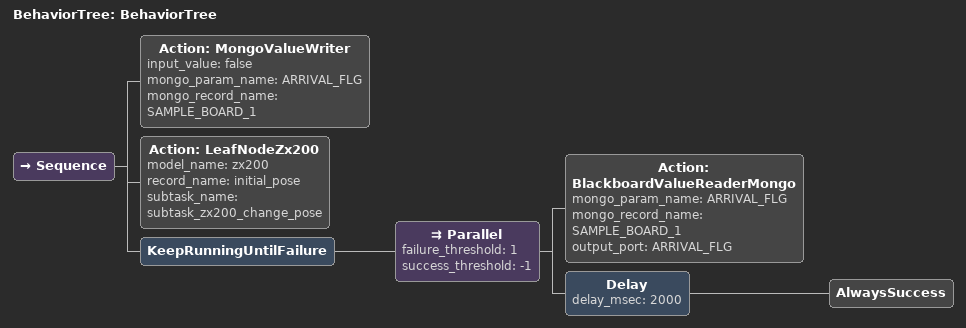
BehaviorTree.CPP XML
<?xml version="1.0"?>
<root main_tree_to_execute="BehaviorTree">
    <BehaviorTree ID="BehaviorTree">
        <Sequence>
            <Action ID="MongoValueWriter" input_value="false" mongo_param_name="ARRIVAL_FLG" mongo_record_name="SAMPLE_BOARD_1"/>
            <Action  model_name="zx200" ID="LeafNodeZx200" record_name="initial_pose" subtask_name="subtask_zx200_change_pose"/>
            <KeepRunningUntilFailure>
                <Parallel failure_threshold="1" success_threshold="-1">
                    <Action ID="BlackboardValueReaderMongo" mongo_param_name="ARRIVAL_FLG" mongo_record_name="SAMPLE_BOARD_1" output_port="ARRIVAL_FLG"/>
                    <Delay delay_msec="2000">
                        <AlwaysSuccess/>
                    </Delay>
                </Parallel>
            </KeepRunningUntilFailure>
        </Sequence>
    </BehaviorTree>
</root>
